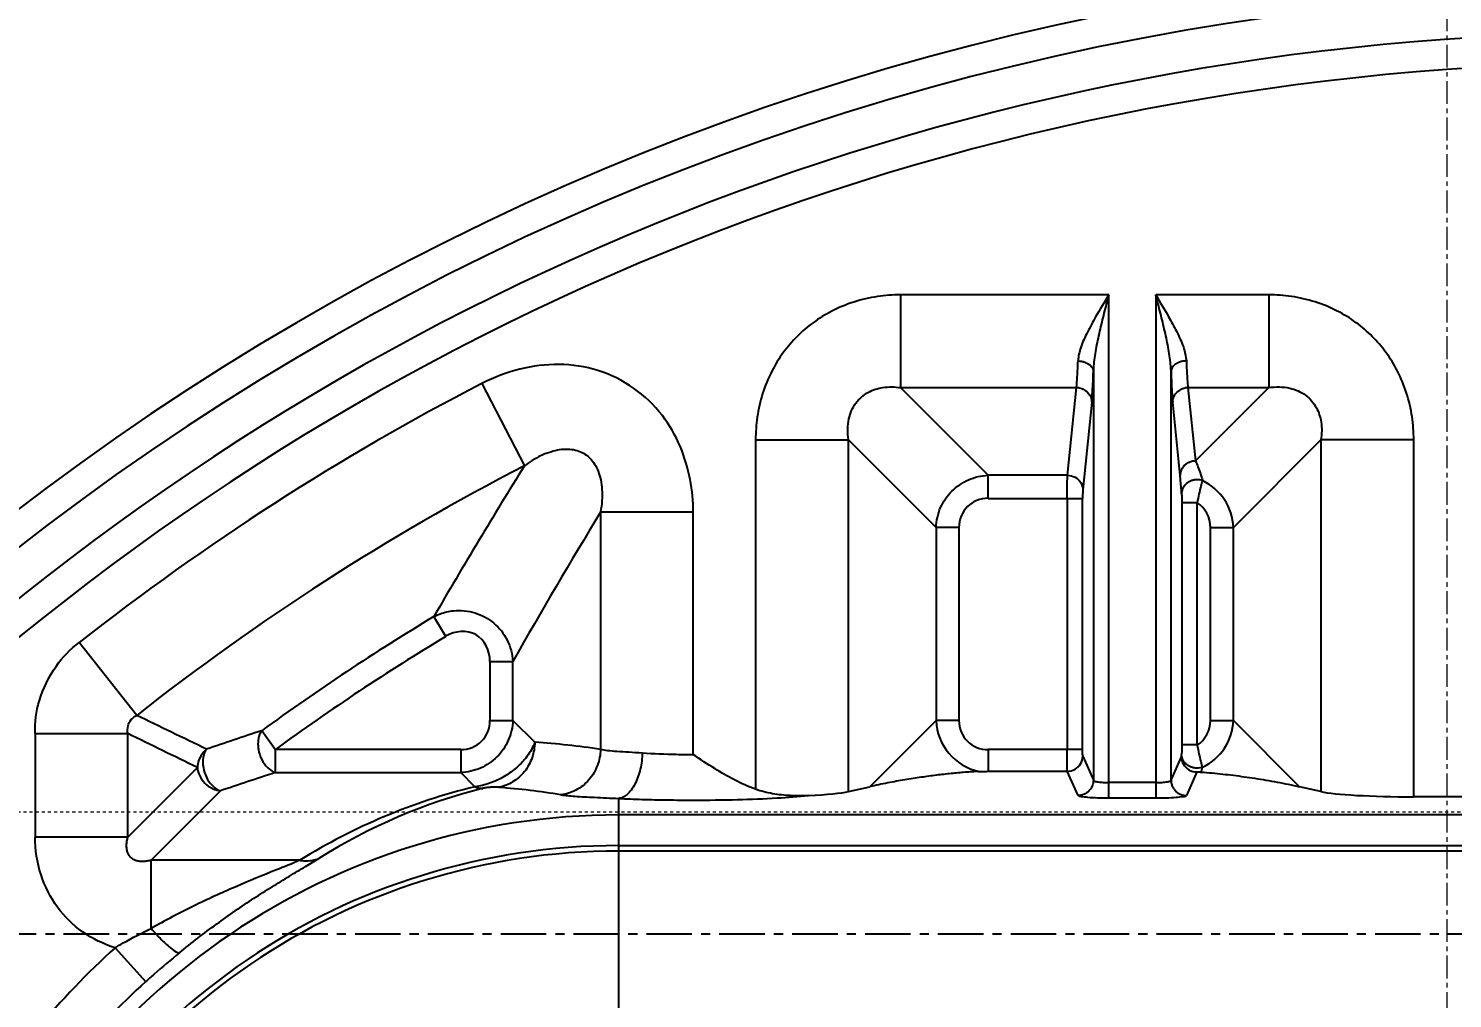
# Model space of a CAD drawing. Header units: millimetres. Extents: x 2588 to 3182, y 1243 to 1719.
# Drawn here: x 2786.88 to 2833.56, y 1547.09 to 1578.88 of the extents above; entities that cross this region are included whole.
import ezdxf

# ---------------------------------------------------------------- set-up
doc = ezdxf.new("R2010")
doc.units = ezdxf.units.MM
doc.linetypes.add('CENTER', pattern=[0.6, 0.375, -0.075, 0.075, -0.075])
doc.linetypes.add('HIDDEN', pattern=[0.2, 0.1, -0.1])
doc.layers.add('21', color=7, linetype='Continuous')
doc.layers.add('center', color=1, linetype='CENTER', lineweight=9)
doc.layers.add('cool', color=153, linetype='HIDDEN', lineweight=9)
doc.styles.get("Standard").update_dxf_attribs({"font": 'arial.ttf'})
doc.dimstyles.get("Standard").update_dxf_attribs({"dimtxt": 0.18, "dimasz": 0.18, "dimexe": 0.18, "dimexo": 0.0625, "dimgap": 0.09, "dimtad": 0, "dimtih": 1, "dimtoh": 1, "dimzin": 0, "dimdsep": 46, "dimtxsty": 'Standard', "dimcen": 0.09, "dimadec": 0, "dimazin": 0, "dimtfac": 1, "dimtofl": 0, "dimtmove": 0, "dimatfit": 3, "dimfxl": 0, "dimtolj": 1, "dimtzin": 0, "dimarcsym": 0})

# ---------------------------------------------------------------- blocks, each defined once
blk = doc.blocks.new('*D40')
at = {"color": 4, "lineweight": -2, "transparency": 16777216}
blk.add_line((2833.383, 1625.256), (2833.383, 1655.04), dxfattribs=at)
at = {"layer": 'Defpoints', "color": 0, "transparency": 16777216}
for p in [(2833.383, 1655.04), (2833.383, 1625.256), (2833.383, 1489.21)]:
    blk.add_point(p, dxfattribs=at)
at = {"color": 6, "transparency": 16777216, "insert": (2833.383, 1661.525), "char_height": 5, "attachment_point": 5, "rotation": 90}
blk.add_mtext('\\A1;0.00', dxfattribs=at)
blk = doc.blocks.new('*D41')
at = {"color": 4, "lineweight": -2, "transparency": 16777216}
for p, q in [((2939.335, 1645.04), (2939.335, 1655.04)), ((2938.883, 1635.04), (2939.335, 1645.04)), ((2938.883, 1496.166), (2938.883, 1635.04))]:
    blk.add_line(p, q, dxfattribs=at)
at = {"layer": 'Defpoints', "color": 0, "transparency": 16777216}
for p in [(2939.335, 1655.04), (2938.883, 1496.166), (2833.383, 1489.21)]:
    blk.add_point(p, dxfattribs=at)
at = {"color": 6, "transparency": 16777216, "insert": (2939.335, 1665.175), "char_height": 5, "attachment_point": 5, "rotation": 90}
blk.add_mtext('\\A1;105.50', dxfattribs=at)
blk = doc.blocks.new('*D45')
at = {"color": 4, "lineweight": -2, "transparency": 16777216}
blk.add_line((2740.344, 1508.309), (2740.344, 1655.548), dxfattribs=at)
at = {"layer": 'Defpoints', "color": 0, "transparency": 16777216}
for p in [(2740.344, 1655.548), (2740.344, 1508.309), (2833.383, 1489.21)]:
    blk.add_point(p, dxfattribs=at)
at = {"color": 6, "transparency": 16777216, "insert": (2740.344, 1663.974), "char_height": 5, "attachment_point": 5, "rotation": 90}
blk.add_mtext('\\A1;93.04', dxfattribs=at)
blk = doc.blocks.new('*D52')
at = {"color": 4, "lineweight": -2, "transparency": 16777216}
blk.add_line((2757.983, 1536.366), (2757.983, 1655.548), dxfattribs=at)
at = {"layer": 'Defpoints', "color": 0, "transparency": 16777216}
for p in [(2757.983, 1655.548), (2757.983, 1536.366), (2833.383, 1489.21)]:
    blk.add_point(p, dxfattribs=at)
at = {"color": 6, "transparency": 16777216, "insert": (2757.983, 1663.955), "char_height": 5, "attachment_point": 5, "rotation": 90}
blk.add_mtext('\\A1;75.40', dxfattribs=at)
blk = doc.blocks.new('*D53')
at = {"color": 4, "lineweight": -2, "transparency": 16777216}
for p, q in [((2783.331, 1645.548), (2783.331, 1655.548)), ((2777.078, 1635.548), (2783.331, 1645.548)), ((2777.078, 1537.371), (2777.078, 1635.548))]:
    blk.add_line(p, q, dxfattribs=at)
at = {"layer": 'Defpoints', "color": 0, "transparency": 16777216}
for p in [(2783.331, 1655.548), (2777.078, 1537.371), (2833.383, 1489.21)]:
    blk.add_point(p, dxfattribs=at)
at = {"color": 6, "transparency": 16777216, "insert": (2783.331, 1663.501), "char_height": 5, "attachment_point": 5, "rotation": 90}
blk.add_mtext('\\A1;56.31', dxfattribs=at)
blk = doc.blocks.new('*D54')
at = {"color": 4, "lineweight": -2, "transparency": 16777216}
blk.add_line((2772.053, 1513.251), (2772.053, 1655.548), dxfattribs=at)
at = {"layer": 'Defpoints', "color": 0, "transparency": 16777216}
for p in [(2772.053, 1655.548), (2772.053, 1513.251), (2833.383, 1489.21)]:
    blk.add_point(p, dxfattribs=at)
at = {"color": 6, "transparency": 16777216, "insert": (2772.053, 1663.997), "char_height": 5, "attachment_point": 5, "rotation": 90}
blk.add_mtext('\\A1;61.33', dxfattribs=at)

msp = doc.modelspace()

# ---------------------------------------------------------------- linework, layer by layer
at = {"color": 6, "linetype": 'Continuous'}
for p, q in [((2815.462, 1570.152), (2815.462, 1567.111)), ((2822.285, 1570.152), (2815.462, 1570.152)), ((2822.285, 1553.663), (2822.285, 1570.152)), ((2823.827, 1570.152), (2823.827, 1553.663)), ((2827.535, 1570.152), (2823.827, 1570.152)), ((2827.535, 1570.152), (2827.535, 1567.111)), ((2821.783, 1567.648), (2821.783, 1554.24)), ((2824.329, 1554.24), (2824.329, 1567.648)), ((2801.74, 1567.248), (2803.133, 1564.545)), ((2815.462, 1567.111), (2818.335, 1564.238)), ((2815.462, 1567.111), (2821.227, 1567.111)), ((2820.936, 1564.238), (2821.227, 1567.111)), ((2824.885, 1567.111), (2825.129, 1564.706)), ((2824.885, 1567.111), (2827.535, 1567.111)), ((2825.129, 1564.706), (2827.535, 1567.111)), ((2821.729, 1566.636), (2821.438, 1563.763)), ((2824.627, 1564.231), (2824.383, 1566.636)), ((2810.711, 1565.401), (2810.711, 1553.945)), ((2810.711, 1565.401), (2813.752, 1565.401)), ((2813.752, 1553.87), (2813.752, 1565.401)), ((2816.625, 1562.528), (2813.752, 1565.401)), ((2829.245, 1565.401), (2826.372, 1562.528)), ((2829.245, 1565.401), (2829.245, 1553.87)), ((2832.286, 1565.401), (2829.245, 1565.401)), ((2832.286, 1553.699), (2832.286, 1565.401)), ((2818.335, 1563.485), (2818.335, 1564.238)), ((2820.936, 1564.238), (2818.335, 1564.238)), ((2818.335, 1563.478), (2821.431, 1563.478)), ((2820.929, 1563.478), (2820.929, 1555.252)), ((2821.431, 1555.252), (2821.431, 1563.478)), ((2805.628, 1563.025), (2805.628, 1555.255)), ((2808.668, 1563.025), (2805.628, 1563.025)), ((2808.668, 1555.086), (2808.668, 1563.025)), ((2824.682, 1563.33), (2824.682, 1555.399)), ((2825.184, 1563.33), (2824.682, 1563.33)), ((2825.184, 1555.399), (2825.184, 1563.33)), ((2816.625, 1562.528), (2816.625, 1556.202)), ((2817.385, 1562.528), (2816.625, 1562.528)), ((2817.385, 1556.202), (2817.385, 1562.528)), ((2825.612, 1562.528), (2825.612, 1556.202)), ((2825.619, 1562.528), (2826.372, 1562.528)), ((2826.372, 1556.202), (2826.372, 1562.528)), ((2800.555, 1558.952), (2800.164, 1559.604)), ((2790.424, 1556.367), (2788.542, 1558.755)), ((2801.994, 1558.137), (2801.994, 1556.202)), ((2802.004, 1558.137), (2802.755, 1558.137)), ((2802.755, 1556.202), (2802.755, 1558.137)), ((2801.994, 1556.202), (2802.755, 1556.202)), ((2802.755, 1556.202), (2803.472, 1555.485)), ((2814.454, 1554.031), (2816.625, 1556.202)), ((2817.378, 1556.202), (2816.625, 1556.202)), ((2825.612, 1556.202), (2826.372, 1556.202)), ((2826.372, 1556.202), (2828.543, 1554.031)), ((2787.094, 1555.77), (2787.094, 1552.379)), ((2787.094, 1555.77), (2790.135, 1555.77)), ((2790.135, 1552.379), (2790.135, 1555.77)), ((2794.967, 1555.252), (2794.52, 1555.866)), ((2794.967, 1555.252), (2794.967, 1554.491)), ((2801.044, 1555.252), (2794.967, 1555.252)), ((2801.044, 1555.244), (2801.044, 1554.491)), ((2818.335, 1555.252), (2818.335, 1554.535)), ((2821.431, 1555.252), (2818.335, 1555.252)), ((2821.435, 1555.026), (2821.783, 1554.24)), ((2824.329, 1554.24), (2824.67, 1555.008)), ((2825.184, 1555.399), (2824.682, 1555.399)), ((2790.135, 1552.379), (2792.411, 1554.655)), ((2794.967, 1554.491), (2801.044, 1554.491)), ((2801.507, 1554.029), (2801.044, 1554.491)), ((2818.335, 1554.535), (2820.93, 1554.535)), ((2821.282, 1553.739), (2820.929, 1554.535)), ((2825.176, 1554.514), (2824.832, 1553.739)), ((2813.752, 1553.87), (2814.454, 1554.031)), ((2823.827, 1554.164), (2822.285, 1554.164)), ((2829.245, 1553.87), (2828.543, 1554.031)), ((2793.171, 1553.895), (2790.895, 1551.618)), ((2806.223, 1543.264), (2806.223, 1553.644)), ((2822.285, 1553.663), (2823.827, 1553.663)), ((2835.376, 1553.699), (2832.286, 1553.699)), ((2850.443, 1553.105), (2806.223, 1553.105)), ((2790.135, 1552.379), (2787.094, 1552.379)), ((2806.223, 1552.099), (2850.443, 1552.099)), ((2850.443, 1551.921), (2806.223, 1551.921)), ((2790.895, 1549.384), (2790.895, 1551.618)), ((2795.767, 1551.618), (2790.895, 1551.618)), ((2789.718, 1548.751), (2790.719, 1547.639))]:
    msp.add_line(p, q, dxfattribs=at)
for centre, radius, start, end in [((2833.358, 1494.241), 102.106, 14.82382, 151.07152), ((2833.358, 1494.241), 101.607, 14.8262, 150.88167), ((2833.358, 1494.241), 101.159, 14.89345, 150.74007), ((2833.358, 1494.241), 100.659, 14.89585, 150.80622), ((2833.358, 1494.241), 100.5, 87.50192, 136.84821), ((2833.358, 1494.241), 102.331, 109.34565, 125.8274), ((2839.388, 1494.241), 86.816, 91.13098, 151.21851), ((2839.388, 1494.241), 85.826, 91.13101, 152.00809), ((2839.388, 1494.241), 84.503, 92.75328, 177.24672), ((2839.388, 1494.241), 83.513, 92.75328, 177.24672), ((2839.388, 1494.241), 82.142, 117.27921, 128.24271), ((2821.221, 1566.579), 0.533, 79.0448, 89.3735), ((2839.388, 1494.241), 79.102, 117.27917, 128.24273), ((2951.626, 1471.953), 174.996, 148.05457, 149.94208), ((2824.584, 1562.451), 1.79, 2.4517, 64.1405), ((2957.639, 1470.384), 178.016, 148.64066, 150.46548), ((2839.388, 1494.241), 76.229, 120.96742, 126.05745), ((2839.388, 1494.241), 75.468, 120.96749, 126.05745), ((2634.804, 1232.42), 359.387, 63.93605, 64.34095), ((2818.415, 1556.281), 1.791, 182.5233, 257.8263), ((2824.586, 1556.277), 1.788, 295.8098, 357.5927), ((2637.724, 1241.558), 349.225, 63.7081, 64.12399), ((2844.379, 1404.189), 159.662, 108.19681, 108.88197), ((2801.744, 1529.051), 26.49, 81.569, 86.2598), ((2794.701, 1557.126), 30.043, 355.9579, 356.106), ((2844.802, 1401.406), 160.993, 108.03181, 108.70518), ((2820.052, 1556.242), 5.54, 341.7762, 343.4878), ((2806.293, 1534.591), 20.019, 103.8329, 121.7232), ((2800.327, 1529.141), 24.946, 80.766, 85.4668), ((2806.285, 1535.957), 18.574, 104.0241, 122.1713), ((2806.223, 1530.421), 22.684, 90, 295), ((2806.223, 1530.421), 21.679, 90, 295), ((2806.223, 1530.421), 21.5, 90, 295), ((2806.223, 1530.421), 24.665, 131.9998, 149.1878), ((2806.223, 1530.421), 23.17, 131.9996, 149.1843)]:
    msp.add_arc(centre, radius, start, end, dxfattribs=at)
for centre, start_param, end_param in [((2810.711, 1553.953), -1.002395, -0.331614), ((2832.286, 1553.953), -2.809979, -1.570796)]:
    msp.add_ellipse(centre, major_axis=(3.216, 0), ratio=0.078702, start_param=start_param, end_param=end_param, dxfattribs=at)
for points, knots in [([(2815.462, 1570.152), (2815.21, 1570.152), (2814.691, 1570.115), (2813.931, 1569.939), (2813.219, 1569.646), (2812.596, 1569.26), (2812.062, 1568.803), (2811.603, 1568.268), (2811.214, 1567.638), (2810.92, 1566.921), (2810.748, 1566.162), (2810.711, 1565.648), (2810.711, 1565.401)], [0, 0, 0, 0, 0.101243, 0.207278, 0.311362, 0.408018, 0.499665, 0.591828, 0.689541, 0.794718, 0.900878, 1, 1, 1, 1]), ([(2822.285, 1570.152), (2822.139, 1569.913), (2821.896, 1569.511), (2821.588, 1568.936), (2821.363, 1568.465), (2821.29, 1568.136), (2821.281, 1567.986)], [0, 0, 0, 0, 0.350171, 0.585482, 0.813171, 1, 1, 1, 1]), ([(2822.285, 1570.152), (2822.259, 1570.052), (2822.207, 1569.852), (2822.13, 1569.553), (2822.056, 1569.255), (2821.986, 1568.958), (2821.92, 1568.663), (2821.863, 1568.372), (2821.818, 1568.09), (2821.791, 1567.849), (2821.784, 1567.703), (2821.783, 1567.648)], [0, 0, 0, 0, 0.121485, 0.242126, 0.362036, 0.481341, 0.600003, 0.716514, 0.828718, 0.935105, 1, 1, 1, 1]), ([(2824.33, 1567.648), (2824.329, 1567.703), (2824.321, 1567.849), (2824.295, 1568.089), (2824.249, 1568.372), (2824.192, 1568.663), (2824.127, 1568.958), (2824.056, 1569.255), (2823.982, 1569.553), (2823.905, 1569.852), (2823.853, 1570.052), (2823.827, 1570.152)], [0, 0, 0, 0, 0.064898, 0.17129, 0.283498, 0.40001, 0.518673, 0.637977, 0.757885, 0.878521, 1, 1, 1, 1]), ([(2823.827, 1570.152), (2823.971, 1569.915), (2824.205, 1569.521), (2824.516, 1568.955), (2824.741, 1568.48), (2824.819, 1568.141), (2824.832, 1567.986)], [0, 0, 0, 0, 0.345956, 0.571511, 0.805533, 1, 1, 1, 1]), ([(2832.286, 1565.401), (2832.286, 1565.654), (2832.248, 1566.172), (2832.073, 1566.933), (2831.779, 1567.644), (2831.394, 1568.268), (2830.937, 1568.801), (2830.401, 1569.261), (2829.772, 1569.649), (2829.054, 1569.943), (2828.295, 1570.116), (2827.782, 1570.152), (2827.535, 1570.152)], [0, 0, 0, 0, 0.101243, 0.207278, 0.311362, 0.408018, 0.499665, 0.591828, 0.689541, 0.794718, 0.900878, 1, 1, 1, 1]), ([(2808.668, 1563.025), (2808.67, 1563.384), (2808.59, 1564.125), (2808.276, 1565.214), (2807.672, 1566.268), (2806.75, 1567.148), (2805.567, 1567.737), (2804.265, 1567.928), (2802.958, 1567.762), (2802.134, 1567.448), (2801.74, 1567.248)], [0, 0, 0, 0, 0.10878, 0.224359, 0.341308, 0.472918, 0.604663, 0.735329, 0.865973, 1, 1, 1, 1]), ([(2821.227, 1567.111), (2821.241, 1567.229), (2821.261, 1567.521), (2821.275, 1567.812), (2821.281, 1567.986)], [0, 0, 0, 0, 0.405317, 1, 1, 1, 1]), ([(2821.281, 1567.986), (2821.299, 1567.986), (2821.356, 1567.983), (2821.447, 1567.967), (2821.533, 1567.938), (2821.593, 1567.908), (2821.631, 1567.885), (2821.666, 1567.859), (2821.709, 1567.82), (2821.753, 1567.764), (2821.778, 1567.7), (2821.783, 1567.66), (2821.783, 1567.648)], [0, 0, 0, 0, 0.081855, 0.258737, 0.419628, 0.492485, 0.559889, 0.624854, 0.690046, 0.818939, 0.944551, 1, 1, 1, 1]), ([(2821.729, 1566.636), (2821.738, 1566.719), (2821.752, 1566.916), (2821.769, 1567.253), (2821.779, 1567.507), (2821.783, 1567.648)], [0, 0, 0, 0, 0.246982, 0.583297, 1, 1, 1, 1]), ([(2824.329, 1567.648), (2824.334, 1567.507), (2824.343, 1567.253), (2824.36, 1566.916), (2824.375, 1566.719), (2824.383, 1566.636)], [0, 0, 0, 0, 0.416643, 0.753002, 1, 1, 1, 1]), ([(2824.832, 1567.986), (2824.813, 1567.986), (2824.755, 1567.983), (2824.663, 1567.967), (2824.577, 1567.937), (2824.517, 1567.907), (2824.479, 1567.883), (2824.444, 1567.857), (2824.402, 1567.818), (2824.358, 1567.762), (2824.334, 1567.697), (2824.33, 1567.659), (2824.33, 1567.648)], [0, 0, 0, 0, 0.085409, 0.26294, 0.424213, 0.497162, 0.564604, 0.629583, 0.694794, 0.823757, 0.949582, 1, 1, 1, 1]), ([(2824.832, 1567.986), (2824.833, 1567.947), (2824.841, 1567.743), (2824.855, 1567.452), (2824.875, 1567.199), (2824.885, 1567.111)], [0, 0, 0, 0, 0.134299, 0.697009, 1, 1, 1, 1]), ([(2813.752, 1565.401), (2813.72, 1565.628), (2813.718, 1566.056), (2813.96, 1566.623), (2814.379, 1566.983), (2814.906, 1567.147), (2815.271, 1567.139), (2815.462, 1567.111)], [0, 0, 0, 0, 0.240021, 0.434939, 0.625378, 0.797411, 1, 1, 1, 1]), ([(2821.323, 1567.102), (2821.378, 1567.091), (2821.487, 1567.049), (2821.663, 1566.911), (2821.728, 1566.742), (2821.729, 1566.636)], [0, 0, 0, 0, 0.257823, 0.520709, 1, 1, 1, 1]), ([(2824.383, 1566.636), (2824.383, 1566.654), (2824.387, 1566.709), (2824.411, 1566.799), (2824.454, 1566.879), (2824.497, 1566.935), (2824.532, 1566.971), (2824.57, 1567.004), (2824.629, 1567.045), (2824.703, 1567.08), (2824.764, 1567.097), (2824.79, 1567.102)], [0, 0, 0, 0, 0.079978, 0.248954, 0.410434, 0.487532, 0.561726, 0.63633, 0.714719, 0.88156, 1, 1, 1, 1]), ([(2824.885, 1567.111), (2824.875, 1567.111), (2824.853, 1567.111), (2824.822, 1567.107), (2824.8, 1567.104), (2824.79, 1567.102)], [0, 0, 0, 0, 0.333079, 0.666158, 1, 1, 1, 1]), ([(2827.535, 1567.111), (2827.762, 1567.144), (2828.189, 1567.145), (2828.757, 1566.903), (2829.117, 1566.484), (2829.281, 1565.958), (2829.273, 1565.593), (2829.245, 1565.401)], [0, 0, 0, 0, 0.240004, 0.434922, 0.625363, 0.797412, 1, 1, 1, 1]), ([(2803.847, 1564.957), (2803.785, 1564.933), (2803.534, 1564.82), (2803.3, 1564.671), (2803.133, 1564.545)], [0, 0, 0, 0, 0.240859, 1, 1, 1, 1]), ([(2803.847, 1564.958), (2803.944, 1564.997), (2804.135, 1565.059), (2804.42, 1565.105), (2804.682, 1565.097), (2804.917, 1565.041), (2805.122, 1564.938), (2805.299, 1564.792), (2805.447, 1564.601), (2805.564, 1564.363), (2805.644, 1564.08), (2805.683, 1563.759), (2805.68, 1563.402), (2805.65, 1563.154), (2805.628, 1563.026)], [0, 0, 0, 0, 0.092458, 0.176777, 0.252843, 0.32241, 0.388161, 0.453487, 0.522891, 0.600049, 0.685939, 0.780638, 0.885066, 1, 1, 1, 1]), ([(2825.129, 1564.706), (2825.109, 1564.706), (2825.047, 1564.702), (2824.968, 1564.682), (2824.897, 1564.651), (2824.849, 1564.623), (2824.804, 1564.591), (2824.748, 1564.54), (2824.685, 1564.459), (2824.639, 1564.348), (2824.628, 1564.268), (2824.627, 1564.231)], [0, 0, 0, 0, 0.08078, 0.241816, 0.316734, 0.387448, 0.457812, 0.531616, 0.687973, 0.853268, 1, 1, 1, 1]), ([(2825.129, 1564.706), (2825.159, 1564.643), (2825.215, 1564.509), (2825.294, 1564.294), (2825.341, 1564.142), (2825.364, 1564.062)], [0, 0, 0, 0, 0.303259, 0.637571, 1, 1, 1, 1]), ([(2816.625, 1562.528), (2816.634, 1562.75), (2816.737, 1563.192), (2817.117, 1563.749), (2817.675, 1564.127), (2818.114, 1564.229), (2818.335, 1564.238)], [0, 0, 0, 0, 0.252538, 0.500943, 0.748908, 1, 1, 1, 1]), ([(2820.929, 1563.478), (2820.928, 1563.586), (2820.926, 1563.783), (2820.929, 1564.036), (2820.932, 1564.182), (2820.936, 1564.238)], [0, 0, 0, 0, 0.423984, 0.776998, 1, 1, 1, 1]), ([(2820.936, 1564.238), (2821.022, 1564.237), (2821.194, 1564.193), (2821.387, 1564.014), (2821.437, 1563.845), (2821.438, 1563.763)], [0, 0, 0, 0, 0.340895, 0.67491, 1, 1, 1, 1]), ([(2824.676, 1563.644), (2824.672, 1563.698), (2824.662, 1563.835), (2824.646, 1564.031), (2824.633, 1564.173), (2824.627, 1564.231)], [0, 0, 0, 0, 0.273704, 0.701376, 1, 1, 1, 1]), ([(2825.364, 1564.062), (2825.335, 1564.072), (2825.272, 1564.087), (2825.191, 1564.093), (2825.126, 1564.088), (2825.08, 1564.082), (2825.034, 1564.071), (2824.973, 1564.051), (2824.899, 1564.015), (2824.818, 1563.955), (2824.751, 1563.88), (2824.703, 1563.794), (2824.68, 1563.713), (2824.676, 1563.663), (2824.676, 1563.644)], [0, 0, 0, 0, 0.100666, 0.20811, 0.259677, 0.309421, 0.359035, 0.410198, 0.515969, 0.624295, 0.73243, 0.837945, 0.939112, 1, 1, 1, 1]), ([(2825.362, 1564.057), (2825.335, 1563.998), (2825.294, 1563.852), (2825.241, 1563.612), (2825.206, 1563.432), (2825.186, 1563.338)], [0, 0, 0, 0, 0.261788, 0.608203, 1, 1, 1, 1]), ([(2821.438, 1563.763), (2821.436, 1563.743), (2821.434, 1563.689), (2821.431, 1563.594), (2821.431, 1563.52), (2821.431, 1563.478)], [0, 0, 0, 0, 0.218657, 0.559105, 1, 1, 1, 1]), ([(2824.676, 1563.644), (2824.677, 1563.62), (2824.679, 1563.56), (2824.681, 1563.456), (2824.682, 1563.375), (2824.682, 1563.33)], [0, 0, 0, 0, 0.230545, 0.570764, 1, 1, 1, 1]), ([(2800.164, 1559.604), (2800.231, 1559.639), (2800.369, 1559.699), (2800.583, 1559.764), (2800.73, 1559.789), (2800.803, 1559.797)], [0, 0, 0, 0, 0.338105, 0.67026, 1, 1, 1, 1]), ([(2800.803, 1559.797), (2801.04, 1559.822), (2801.527, 1559.777), (2802.163, 1559.426), (2802.613, 1558.852), (2802.739, 1558.378), (2802.754, 1558.138)], [0, 0, 0, 0, 0.250996, 0.499111, 0.746003, 1, 1, 1, 1]), ([(2787.094, 1555.77), (2787.073, 1556.133), (2787.194, 1556.922), (2787.7, 1557.963), (2788.244, 1558.547), (2788.542, 1558.755)], [0, 0, 0, 0, 0.317963, 0.682127, 1, 1, 1, 1]), ([(2790.135, 1555.77), (2790.12, 1555.852), (2790.119, 1556.019), (2790.232, 1556.237), (2790.358, 1556.332), (2790.424, 1556.367)], [0, 0, 0, 0, 0.35296, 0.682462, 1, 1, 1, 1]), ([(2802.755, 1556.202), (2802.745, 1555.979), (2802.643, 1555.538), (2802.262, 1554.98), (2801.705, 1554.602), (2801.265, 1554.501), (2801.044, 1554.491)], [0, 0, 0, 0, 0.252536, 0.500942, 0.748907, 1, 1, 1, 1]), ([(2794.52, 1555.866), (2794.493, 1555.829), (2794.447, 1555.742), (2794.407, 1555.596), (2794.399, 1555.491), (2794.399, 1555.437)], [0, 0, 0, 0, 0.305876, 0.639998, 1, 1, 1, 1]), ([(2794.399, 1555.437), (2794.399, 1555.416), (2794.4, 1555.375), (2794.405, 1555.314), (2794.411, 1555.272), (2794.415, 1555.252)], [0, 0, 0, 0, 0.327008, 0.660671, 1, 1, 1, 1]), ([(2803.472, 1555.485), (2803.412, 1555.317), (2803.242, 1555.021), (2802.892, 1554.65), (2802.477, 1554.35), (2802.006, 1554.131), (2801.671, 1554.049), (2801.507, 1554.029)], [0, 0, 0, 0, 0.209172, 0.392863, 0.598009, 0.80599, 1, 1, 1, 1]), ([(2803.472, 1555.485), (2803.47, 1555.316), (2803.407, 1554.973), (2803.165, 1554.506), (2802.771, 1554.168), (2802.457, 1554.04), (2802.299, 1554.01)], [0, 0, 0, 0, 0.248879, 0.508009, 0.762271, 1, 1, 1, 1]), ([(2792.71, 1555.259), (2792.651, 1555.209), (2792.548, 1555.093), (2792.445, 1554.885), (2792.415, 1554.732), (2792.411, 1554.655)], [0, 0, 0, 0, 0.3326, 0.667405, 1, 1, 1, 1]), ([(2792.71, 1555.259), (2792.681, 1555.22), (2792.636, 1555.138), (2792.6, 1554.993), (2792.592, 1554.893), (2792.592, 1554.837)], [0, 0, 0, 0, 0.326945, 0.621292, 1, 1, 1, 1]), ([(2794.415, 1555.252), (2794.431, 1555.137), (2794.508, 1554.919), (2794.692, 1554.644), (2794.875, 1554.526), (2794.967, 1554.491)], [0, 0, 0, 0, 0.35432, 0.697064, 1, 1, 1, 1]), ([(2805.628, 1555.255), (2805.625, 1555.078), (2805.55, 1554.715), (2805.277, 1554.229), (2804.841, 1553.895), (2804.498, 1553.783), (2804.33, 1553.764)], [0, 0, 0, 0, 0.248234, 0.508226, 0.763115, 1, 1, 1, 1]), ([(2805.628, 1555.255), (2805.702, 1555.239), (2805.881, 1555.216), (2806.189, 1555.191), (2806.572, 1555.167), (2806.851, 1555.15), (2807, 1555.14)], [0, 0, 0, 0, 0.164741, 0.392038, 0.67443, 1, 1, 1, 1]), ([(2807, 1555.14), (2806.994, 1554.961), (2806.96, 1554.692), (2806.862, 1554.352), (2806.764, 1554.12), (2806.644, 1553.925), (2806.51, 1553.777), (2806.369, 1553.681), (2806.269, 1553.65), (2806.223, 1553.644)], [0, 0, 0, 0, 0.298628, 0.449001, 0.590914, 0.718561, 0.828722, 0.921685, 1, 1, 1, 1]), ([(2807, 1555.14), (2807.37, 1555.114), (2807.926, 1555.092), (2808.482, 1555.086), (2808.668, 1555.086)], [0, 0, 0, 0, 0.665491, 1, 1, 1, 1]), ([(2810.711, 1553.947), (2810.475, 1554.037), (2810.015, 1554.236), (2809.341, 1554.635), (2808.899, 1554.926), (2808.668, 1555.086)], [0, 0, 0, 0, 0.323285, 0.640196, 1, 1, 1, 1]), ([(2820.93, 1554.535), (2820.928, 1554.594), (2820.926, 1554.737), (2820.925, 1554.976), (2820.927, 1555.155), (2820.929, 1555.252)], [0, 0, 0, 0, 0.248743, 0.59723, 1, 1, 1, 1]), ([(2820.929, 1554.535), (2821.013, 1554.535), (2821.187, 1554.58), (2821.382, 1554.765), (2821.433, 1554.94), (2821.435, 1555.026)], [0, 0, 0, 0, 0.328003, 0.666564, 1, 1, 1, 1]), ([(2821.435, 1555.026), (2821.434, 1555.048), (2821.432, 1555.096), (2821.431, 1555.171), (2821.431, 1555.224), (2821.431, 1555.252)], [0, 0, 0, 0, 0.296468, 0.631284, 1, 1, 1, 1]), ([(2824.67, 1555.008), (2824.671, 1554.926), (2824.717, 1554.755), (2824.907, 1554.563), (2825.086, 1554.515), (2825.176, 1554.514)], [0, 0, 0, 0, 0.318967, 0.652441, 1, 1, 1, 1]), ([(2824.682, 1555.399), (2824.682, 1555.354), (2824.681, 1555.274), (2824.679, 1555.169), (2824.677, 1555.109), (2824.676, 1555.085)], [0, 0, 0, 0, 0.429761, 0.769876, 1, 1, 1, 1]), ([(2825.364, 1554.668), (2825.335, 1554.658), (2825.272, 1554.642), (2825.191, 1554.637), (2825.126, 1554.641), (2825.08, 1554.648), (2825.034, 1554.659), (2824.973, 1554.679), (2824.899, 1554.714), (2824.818, 1554.774), (2824.751, 1554.85), (2824.703, 1554.936), (2824.68, 1555.016), (2824.676, 1555.067), (2824.676, 1555.085)], [0, 0, 0, 0, 0.100717, 0.208153, 0.259717, 0.309457, 0.359068, 0.410227, 0.515991, 0.624312, 0.732444, 0.837959, 0.939129, 1, 1, 1, 1]), ([(2825.186, 1555.392), (2825.206, 1555.297), (2825.241, 1555.118), (2825.294, 1554.877), (2825.334, 1554.731), (2825.362, 1554.673)], [0, 0, 0, 0, 0.391847, 0.738271, 1, 1, 1, 1]), ([(2792.411, 1554.655), (2792.421, 1554.561), (2792.477, 1554.373), (2792.647, 1554.135), (2792.807, 1554.019), (2792.893, 1553.977)], [0, 0, 0, 0, 0.328036, 0.664213, 1, 1, 1, 1]), ([(2792.592, 1554.837), (2792.592, 1554.817), (2792.594, 1554.777), (2792.599, 1554.716), (2792.604, 1554.676), (2792.608, 1554.655)], [0, 0, 0, 0, 0.328268, 0.661114, 1, 1, 1, 1]), ([(2792.608, 1554.655), (2792.627, 1554.547), (2792.694, 1554.336), (2792.871, 1554.089), (2793.016, 1553.96), (2793.089, 1553.917)], [0, 0, 0, 0, 0.365699, 0.719415, 1, 1, 1, 1]), ([(2818.019, 1554.529), (2817.948, 1554.526), (2817.8, 1554.518), (2817.577, 1554.502), (2817.347, 1554.483), (2817.116, 1554.461), (2816.879, 1554.435), (2816.637, 1554.407), (2816.389, 1554.374), (2816.134, 1554.339), (2815.871, 1554.299), (2815.601, 1554.255), (2815.323, 1554.207), (2815.038, 1554.154), (2814.747, 1554.096), (2814.552, 1554.053), (2814.454, 1554.031)], [0, 0, 0, 0, 0.059141, 0.12292, 0.186475, 0.250919, 0.31677, 0.384289, 0.453729, 0.525218, 0.598902, 0.674872, 0.75311, 0.83356, 0.916017, 1, 1, 1, 1]), ([(2818.019, 1554.529), (2818.057, 1554.53), (2818.128, 1554.532), (2818.233, 1554.533), (2818.301, 1554.534), (2818.336, 1554.534)], [0, 0, 0, 0, 0.358505, 0.672485, 1, 1, 1, 1]), ([(2825.176, 1554.514), (2825.192, 1554.514), (2825.224, 1554.514), (2825.27, 1554.512), (2825.3, 1554.511), (2825.315, 1554.51)], [0, 0, 0, 0, 0.348972, 0.687984, 1, 1, 1, 1]), ([(2825.315, 1554.51), (2825.435, 1554.501), (2825.673, 1554.482), (2826.027, 1554.446), (2826.377, 1554.405), (2826.728, 1554.358), (2827.083, 1554.306), (2827.443, 1554.248), (2827.807, 1554.183), (2828.175, 1554.111), (2828.421, 1554.059), (2828.543, 1554.031)], [0, 0, 0, 0, 0.110957, 0.219167, 0.326503, 0.434701, 0.544436, 0.655953, 0.769391, 0.88438, 1, 1, 1, 1]), ([(2801.507, 1554.029), (2801.519, 1554.024), (2801.542, 1554.014), (2801.577, 1554.002), (2801.612, 1553.992), (2801.647, 1553.985), (2801.682, 1553.979), (2801.717, 1553.976), (2801.75, 1553.976), (2801.773, 1553.976), (2801.784, 1553.977)], [0, 0, 0, 0, 0.133193, 0.263966, 0.392286, 0.518275, 0.642093, 0.763932, 0.884015, 1, 1, 1, 1]), ([(2802.299, 1554.01), (2802.285, 1554.011), (2802.257, 1554.013), (2802.215, 1554.015), (2802.17, 1554.015), (2802.123, 1554.015), (2802.075, 1554.013), (2802.025, 1554.011), (2801.97, 1554.006), (2801.91, 1554), (2801.847, 1553.991), (2801.805, 1553.982), (2801.784, 1553.977)], [0, 0, 0, 0, 0.081472, 0.159106, 0.24831, 0.340984, 0.43043, 0.525637, 0.631582, 0.750027, 0.875045, 1, 1, 1, 1]), ([(2821.783, 1554.24), (2821.783, 1554.177), (2821.754, 1554.047), (2821.646, 1553.876), (2821.475, 1553.768), (2821.344, 1553.739), (2821.281, 1553.739)], [0, 0, 0, 0, 0.242114, 0.499594, 0.757334, 1, 1, 1, 1]), ([(2821.783, 1554.24), (2821.785, 1554.234), (2821.801, 1554.221), (2821.833, 1554.209), (2821.882, 1554.197), (2821.972, 1554.181), (2822.108, 1554.168), (2822.223, 1554.164), (2822.285, 1554.164)], [0, 0, 0, 0, 0.039049, 0.107647, 0.20576, 0.329877, 0.639064, 1, 1, 1, 1]), ([(2823.827, 1554.164), (2823.867, 1554.164), (2823.967, 1554.166), (2824.093, 1554.174), (2824.198, 1554.189), (2824.26, 1554.202), (2824.302, 1554.215), (2824.328, 1554.231), (2824.33, 1554.24)], [0, 0, 0, 0, 0.228521, 0.584217, 0.730756, 0.848686, 0.947645, 1, 1, 1, 1]), ([(2824.33, 1554.24), (2824.33, 1554.221), (2824.333, 1554.162), (2824.356, 1554.068), (2824.399, 1553.982), (2824.442, 1553.924), (2824.476, 1553.886), (2824.515, 1553.851), (2824.573, 1553.809), (2824.659, 1553.766), (2824.753, 1553.743), (2824.812, 1553.739), (2824.832, 1553.739)], [0, 0, 0, 0, 0.073349, 0.224377, 0.367276, 0.434906, 0.499615, 0.56434, 0.63202, 0.775125, 0.926481, 1, 1, 1, 1]), ([(2792.893, 1553.977), (2792.913, 1553.966), (2792.956, 1553.947), (2793.02, 1553.927), (2793.064, 1553.919), (2793.083, 1553.918)], [0, 0, 0, 0, 0.332695, 0.707341, 1, 1, 1, 1]), ([(2793.083, 1553.918), (2793.094, 1553.914), (2793.114, 1553.909), (2793.144, 1553.901), (2793.162, 1553.897), (2793.171, 1553.895)], [0, 0, 0, 0, 0.378163, 0.692842, 1, 1, 1, 1]), ([(2804.33, 1553.764), (2804.48, 1553.741), (2804.845, 1553.711), (2805.476, 1553.68), (2805.956, 1553.658), (2806.223, 1553.644)], [0, 0, 0, 0, 0.239471, 0.578437, 1, 1, 1, 1]), ([(2806.223, 1553.644), (2806.478, 1553.632), (2807.009, 1553.612), (2807.824, 1553.595), (2808.384, 1553.591), (2808.668, 1553.591)], [0, 0, 0, 0, 0.313784, 0.650749, 1, 1, 1, 1]), ([(2808.668, 1553.591), (2809.153, 1553.591), (2810.071, 1553.601), (2811.329, 1553.649), (2812.102, 1553.704), (2812.442, 1553.739)], [0, 0, 0, 0, 0.385087, 0.728439, 1, 1, 1, 1]), ([(2812.442, 1553.739), (2812.249, 1553.729), (2811.856, 1553.727), (2811.273, 1553.786), (2810.892, 1553.88), (2810.711, 1553.945)], [0, 0, 0, 0, 0.331972, 0.671265, 1, 1, 1, 1]), ([(2821.281, 1553.739), (2821.297, 1553.713), (2821.426, 1553.713), (2821.622, 1553.677), (2821.937, 1553.669), (2822.164, 1553.664), (2822.285, 1553.663)], [0, 0, 0, 0, 0.091256, 0.317587, 0.639643, 1, 1, 1, 1]), ([(2823.827, 1553.663), (2823.944, 1553.663), (2824.167, 1553.668), (2824.48, 1553.676), (2824.68, 1553.712), (2824.813, 1553.712), (2824.832, 1553.739)], [0, 0, 0, 0, 0.347255, 0.668957, 0.902733, 1, 1, 1, 1]), ([(2789.718, 1548.751), (2789.338, 1548.867), (2788.622, 1549.216), (2787.769, 1550.054), (2787.218, 1551.139), (2787.094, 1551.96), (2787.094, 1552.379)], [0, 0, 0, 0, 0.249439, 0.489217, 0.737848, 1, 1, 1, 1]), ([(2790.895, 1551.618), (2790.851, 1551.606), (2790.766, 1551.587), (2790.639, 1551.573), (2790.52, 1551.578), (2790.41, 1551.6), (2790.311, 1551.643), (2790.227, 1551.707), (2790.162, 1551.79), (2790.118, 1551.889), (2790.094, 1552), (2790.09, 1552.12), (2790.103, 1552.248), (2790.122, 1552.334), (2790.135, 1552.379)], [0, 0, 0, 0, 0.096612, 0.186304, 0.270445, 0.349398, 0.42406, 0.497502, 0.571758, 0.647416, 0.727145, 0.811921, 0.902519, 1, 1, 1, 1]), ([(2791.824, 1548.588), (2792.222, 1548.913), (2793.023, 1549.528), (2794.046, 1550.235), (2794.849, 1550.747), (2795.414, 1551.093), (2795.929, 1551.397), (2796.251, 1551.589), (2796.395, 1551.679)], [0, 0, 0, 0, 0.279444, 0.547781, 0.675203, 0.796497, 0.907518, 1, 1, 1, 1]), ([(2795.767, 1551.618), (2795.821, 1551.609), (2796.032, 1551.587), (2796.249, 1551.621), (2796.395, 1551.679)], [0, 0, 0, 0, 0.257048, 1, 1, 1, 1]), ([(2795.767, 1551.618), (2795.517, 1551.504), (2794.805, 1551.231), (2793.639, 1550.741), (2792.256, 1550.125), (2791.353, 1549.638), (2790.895, 1549.384)], [0, 0, 0, 0, 0.153714, 0.426605, 0.707235, 1, 1, 1, 1]), ([(2789.718, 1548.751), (2789.806, 1548.805), (2790.19, 1549.031), (2790.587, 1549.233), (2790.894, 1549.384)], [0, 0, 0, 0, 0.231279, 1, 1, 1, 1]), ([(2790.895, 1549.384), (2790.991, 1549.274), (2791.178, 1549.068), (2791.443, 1548.812), (2791.641, 1548.654), (2791.762, 1548.593), (2791.807, 1548.585), (2791.824, 1548.588)], [0, 0, 0, 0, 0.353441, 0.671981, 0.893563, 0.959013, 1, 1, 1, 1]), ([(2791.824, 1548.588), (2791.542, 1548.359), (2791.172, 1548.044), (2790.81, 1547.721), (2790.719, 1547.64)], [0, 0, 0, 0, 0.749197, 1, 1, 1, 1])]:
    msp.add_open_spline(points, degree=3, knots=knots, dxfattribs=at)
for points in [[(2818.335, 1563.485), (2818.081, 1563.485), (2817.576, 1563.288), (2817.378, 1562.783), (2817.378, 1562.528)], [(2825.619, 1562.528), (2825.619, 1562.852), (2825.455, 1563.168), (2825.186, 1563.338)], [(2802.004, 1558.137), (2802.004, 1558.494), (2801.65, 1559.208), (2800.856, 1559.144), (2800.55, 1558.96)], [(2801.044, 1555.244), (2801.299, 1555.244), (2801.804, 1555.442), (2802.002, 1555.947), (2802.002, 1556.202)], [(2817.378, 1556.202), (2817.378, 1555.947), (2817.576, 1555.442), (2818.08, 1555.244), (2818.335, 1555.244)], [(2825.186, 1555.392), (2825.455, 1555.562), (2825.619, 1555.878), (2825.619, 1556.202)]]:
    msp.add_open_spline(points, degree=3, dxfattribs=at)
at = {"layer": '21', "color": 1, "linetype": 'CENTER', "ltscale": 3.980655}
msp.add_line((2673.383, 1549.211), (2993.383, 1549.211), dxfattribs=at)
at = {"layer": 'center', "color": 1, "linetype": 'CENTER', "ltscale": 1.990328}
msp.add_line((2833.383, 1329.21), (2833.383, 1649.21), dxfattribs=at)
at = {"layer": 'cool', "ltscale": 0.932966}
msp.add_line((2687.713, 1553.211), (2979.053, 1553.211), dxfattribs=at)

# ---------------------------------------------------------------- dimensions: what is measured, and where the dimension line sits
for feature_location, offset, origin, picture, middle in [((2938.883, 1496.166), (0.452, 158.874), (2833.383, 1489.21), '*D41', (2939.335, 1665.175)), ((2740.344, 1508.309), (0, 147.239), (2833.383, 1489.21), '*D45', (2740.344, 1663.974)), ((2757.983, 1536.366), (0, 119.182), (2833.383, 1489.21), '*D52', (2757.983, 1663.955)), ((2772.053, 1513.251), (0, 142.297), (2833.383, 1489.21), '*D54', (2772.053, 1663.997)), ((2777.0776, 1537.3709), (6.2535, 118.1768), (2833.3835, 1489.2105), '*D53', (2783.331, 1663.5012)), ((2833.383493523, 1625.255986808), (0, 29.784139534), (2833.383493523, 1489.210480591), '*D40', (2833.383493523, 1661.525460585))]:
    dim = msp.add_ordinate_dim(feature_location=feature_location, offset=offset, dtype=1, origin=origin, dimstyle='Standard', override={"dimtxt": 5, "dimasz": 5, "dimexe": 0, "dimexo": 0, "dimgap": 0, "dimtih": 0, "dimtoh": 0, "dimzin": 0, "dimcen": 0, "dimclrd": 4, "dimclre": 4, "dimclrt": 6, "dimadec": 2, "dimtp": 0, "dimtm": 0, "dimtzin": 0})
    dim.commit()
    dim.dimension.update_dxf_attribs({"geometry": picture, "text_midpoint": middle})

doc.saveas('drawing.dxf')
